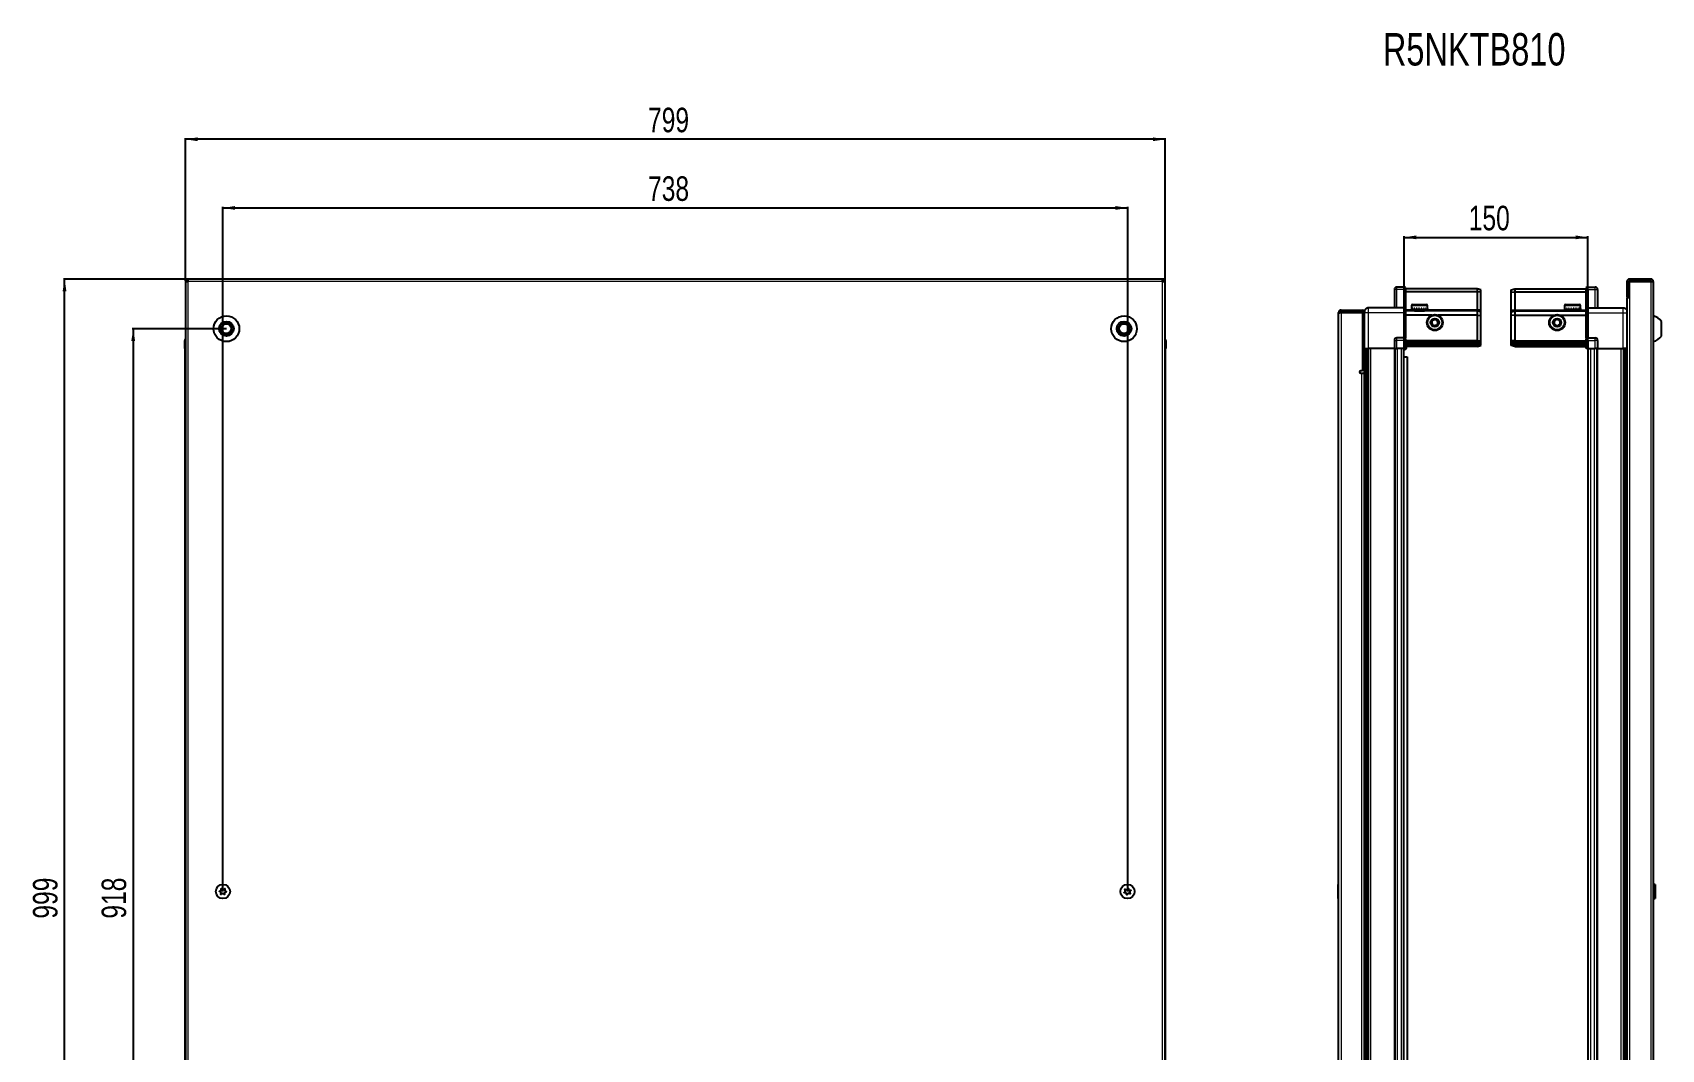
# Model space of a CAD drawing. Header units: millimetres. Extents: x 799 to 3224, y 536 to 2194.
# Drawn here: x 799 to 2128, y 1365 to 2194 of the extents above; entities that cross this region are included whole.
import ezdxf

# ---------------------------------------------------------------- set-up
doc = ezdxf.new("R2010")
doc.units = ezdxf.units.MM
doc.layers.add('FORMAT', color=7, linetype='Continuous')
doc.styles.add('SLDTEXTSTYLE0', font='TXT', dxfattribs={"width": 0.75})
doc.dimstyles.new('SLDDIMSTYLE0', dxfattribs={"dimtxt": 20, "dimasz": 10, "dimexe": 0, "dimexo": 0.0625, "dimgap": 5, "dimtad": 2, "dimdec": 1, "dimrnd": 1e-09, "dimzin": 12, "dimdsep": 46, "dimtxsty": 'SLDTEXTSTYLE0', "dimsah": 1, "dimcen": 0.09, "dimadec": 0, "dimazin": 3, "dimtfac": 1, "dimtofl": 0, "dimtmove": 0, "dimatfit": 3, "dimfxl": 0, "dimfrac": 2, "dimtolj": 1, "dimtzin": 12, "dimarcsym": 0})

# ---------------------------------------------------------------- blocks, each defined once
blk = doc.blocks.new('_D')
at = {"layer": 'FORMAT'}
for p, q in [((924, 1993.4), (824.5, 1993.4)), ((825.5, 994.4), (825.5, 1993.4)), ((924, 994.4), (824.5, 994.4))]:
    blk.add_line(p, q, dxfattribs=at)
for points in [[(825.5, 1993.4), (823.9, 1983.4), (827, 1983.4)], [(825.5, 994.4), (827, 1004.4), (823.9, 1004.4)]]:
    blk.add_solid(points, dxfattribs=at)
at = {"layer": 'FORMAT', "insert": (799.7, 1471.8), "char_height": 20, "attachment_point": 1, "rotation": 90, "style": 'SLDTEXTSTYLE0'}
blk.add_mtext('999', dxfattribs=at)
blk = doc.blocks.new('_D_1')
at = {"layer": 'FORMAT'}
for p, q in [((924, 1993.4), (924, 2108.4)), ((1723, 2107.4), (924, 2107.4)), ((1723, 1993.4), (1723, 2108.4))]:
    blk.add_line(p, q, dxfattribs=at)
for points in [[(924, 2107.4), (934, 2105.9), (934, 2109)], [(1723, 2107.4), (1713, 2109), (1713, 2105.9)]]:
    blk.add_solid(points, dxfattribs=at)
at = {"layer": 'FORMAT', "insert": (1301.3, 2133.2), "char_height": 20, "attachment_point": 1, "style": 'SLDTEXTSTYLE0'}
blk.add_mtext('799', dxfattribs=at)
blk = doc.blocks.new('_D_3')
at = {"layer": 'FORMAT'}
for p, q in [((954.5, 1493.9), (954.5, 2052.4)), ((954.5, 2051.4), (1692.5, 2051.4)), ((1692.5, 1493.9), (1692.5, 2052.4))]:
    blk.add_line(p, q, dxfattribs=at)
for points in [[(954.5, 2051.4), (964.5, 2049.9), (964.5, 2053)], [(1692.5, 2051.4), (1682.5, 2053), (1682.5, 2049.9)]]:
    blk.add_solid(points, dxfattribs=at)
at = {"layer": 'FORMAT', "insert": (1301.3, 2077.2), "char_height": 20, "attachment_point": 1, "style": 'SLDTEXTSTYLE0'}
blk.add_mtext('738', dxfattribs=at)
blk = doc.blocks.new('_D_4')
at = {"layer": 'FORMAT'}
for p, q in [((957.5, 1952.9), (880.5, 1952.9)), ((881.5, 1952.9), (881.5, 1034.9)), ((957.5, 1034.9), (880.5, 1034.9))]:
    blk.add_line(p, q, dxfattribs=at)
for points in [[(881.5, 1952.9), (879.9, 1942.9), (883, 1942.9)], [(881.5, 1034.9), (883, 1044.9), (879.9, 1044.9)]]:
    blk.add_solid(points, dxfattribs=at)
at = {"layer": 'FORMAT', "insert": (855.7, 1471.8), "char_height": 20, "attachment_point": 1, "rotation": 90, "style": 'SLDTEXTSTYLE0'}
blk.add_mtext('918', dxfattribs=at)
blk = doc.blocks.new('_D_5')
at = {"layer": 'FORMAT'}
for p, q in [((1917.8, 1936.9), (1917.8, 2028.4)), ((1917.8, 2027.4), (2067.8, 2027.4)), ((2067.8, 1936.9), (2067.8, 2028.4))]:
    blk.add_line(p, q, dxfattribs=at)
for points in [[(1917.8, 2027.4), (1927.8, 2025.9), (1927.8, 2029)], [(2067.8, 2027.4), (2057.8, 2029), (2057.8, 2025.9)]]:
    blk.add_solid(points, dxfattribs=at)
at = {"layer": 'FORMAT', "insert": (1970.6, 2053.2), "char_height": 20, "attachment_point": 1, "style": 'SLDTEXTSTYLE0'}
blk.add_mtext('150', dxfattribs=at)

msp = doc.modelspace()

# ---------------------------------------------------------------- linework, layer by layer
at = {"color": 7, "linetype": 'Continuous', "lineweight": 25}
for p, q in [((923.97, 1991.93), (923.97, 1993.43)), ((926.07, 1993.43), (923.97, 1993.43)), ((926.07, 1993.43), (926.07, 1991.33)), ((1720.87, 1993.43), (926.07, 1993.43)), ((1720.87, 1991.33), (1720.87, 1993.43)), ((1722.97, 1993.43), (1720.87, 1993.43)), ((1722.97, 1991.93), (1722.97, 1993.43)), ((2119.02, 1993.43), (2101.72, 1993.43)), ((2119.02, 1991.93), (2119.02, 1993.43)), ((923.97, 1991.93), (926.07, 1991.93)), ((923.97, 1991.93), (923.97, 1991.33)), ((923.97, 1991.33), (923.97, 996.53)), ((923.97, 1991.33), (926.07, 1991.33)), ((1720.87, 1991.93), (1722.97, 1991.93)), ((1720.87, 1991.33), (1722.97, 1991.33)), ((1722.97, 1991.33), (1722.97, 1991.93)), ((1722.97, 996.53), (1722.97, 1991.33)), ((1909.92, 1984.93), (1909.92, 1969.93)), ((1917.92, 1986.93), (1911.92, 1986.93)), ((1917.92, 1986.93), (1918.25, 1986.93)), ((1917.92, 1986.93), (1917.92, 1984.93)), ((1917.92, 1970.13), (1917.92, 1984.93)), ((1917.92, 1970.13), (1917.92, 1984.93)), ((1919.12, 1986.43), (1918.25, 1986.93)), ((1919.12, 1984.93), (1919.12, 1986.43)), ((1977.42, 1985.43), (1919.12, 1985.43)), ((1919.12, 1984.93), (1919.12, 1970.13)), ((1977.42, 1982.93), (1919.12, 1982.93)), ((1977.42, 1985.43), (1977.42, 1982.93)), ((1980.42, 1984.63), (1977.42, 1985.43)), ((1977.42, 1982.93), (1977.42, 1968.43)), ((1980.42, 1982.78), (1977.42, 1982.93)), ((1980.42, 1982.78), (1980.42, 1984.63)), ((1980.42, 1968.43), (1980.42, 1982.78)), ((2005.12, 1984.63), (2008.12, 1985.43)), ((2005.12, 1982.78), (2005.12, 1984.63)), ((2005.12, 1982.78), (2008.12, 1982.93)), ((2005.12, 1968.43), (2005.12, 1982.78)), ((2008.12, 1985.43), (2008.12, 1982.93)), ((2008.12, 1985.43), (2066.42, 1985.43)), ((2008.12, 1982.93), (2008.12, 1968.43)), ((2008.12, 1982.93), (2066.42, 1982.93)), ((2067.28, 1986.93), (2066.42, 1986.43)), ((2067.28, 1986.93), (2066.42, 1986.43)), ((2066.42, 1986.43), (2066.42, 1984.93)), ((2066.42, 1970.13), (2066.42, 1984.93)), ((2067.62, 1986.93), (2067.28, 1986.93)), ((2067.62, 1986.93), (2067.28, 1986.93)), ((2067.62, 1984.93), (2067.62, 1986.93)), ((2067.62, 1986.93), (2067.62, 1986.93)), ((2067.62, 1986.93), (2073.62, 1986.93)), ((2067.62, 1984.93), (2067.62, 1970.13)), ((2075.62, 1984.93), (2075.62, 1969.93)), ((2099.62, 1991.33), (2099.62, 1978.93)), ((2101.12, 1991.33), (2101.12, 1978.93)), ((2101.62, 1978.43), (2101.62, 1991.33)), ((2101.62, 1991.33), (2119.02, 1991.33)), ((2119.02, 1991.93), (2101.72, 1991.93)), ((2119.02, 1991.33), (2121.12, 1991.33)), ((2121.12, 1991.33), (2121.12, 996.53)), ((1865.92, 1966.08), (1864.42, 1966.08)), ((1864.42, 1965.58), (1864.42, 1966.08)), ((1866.52, 1966.68), (1866.52, 1968.18)), ((1866.52, 1968.18), (1867.42, 1968.18)), ((1866.52, 1966.68), (1867.42, 1966.68)), ((1866.52, 1966.18), (1883.92, 1966.18)), ((1867.42, 1966.68), (1867.42, 1968.18)), ((1867.42, 1968.18), (1883.92, 1968.18)), ((1867.42, 1966.68), (1883.92, 1966.68)), ((1883.92, 1966.68), (1883.92, 1968.18)), ((1885.42, 1966.18), (1883.92, 1966.18)), ((1883.92, 1966.18), (1883.92, 1918.68)), ((1885.42, 1965.93), (1885.42, 1936.93)), ((1917.92, 1969.93), (1888.92, 1969.93)), ((1917.92, 1969.93), (1917.92, 1970.13)), ((1917.92, 1969.93), (1919.12, 1969.93)), ((1917.92, 1965.93), (1917.92, 1969.93)), ((1917.92, 1945.63), (1917.92, 1965.93)), ((1919.12, 1970.13), (1919.12, 1969.93)), ((1919.12, 1969.93), (1919.12, 1965.93)), ((1977.42, 1967.43), (1919.12, 1967.43)), ((1919.12, 1965.93), (1919.12, 1945.63)), ((1923.92, 1971.83), (1923.92, 1969.43)), ((1923.92, 1969.43), (1923.92, 1968.93)), ((1923.92, 1968.93), (1924.05, 1968.93)), ((1924.24, 1969.43), (1924.05, 1969.43)), ((1924.05, 1969.43), (1924.05, 1968.93)), ((1924.05, 1968.93), (1924.24, 1968.93)), ((1924.24, 1969.43), (1924.24, 1968.93)), ((1924.24, 1968.93), (1924.77, 1968.93)), ((1924.72, 1972.63), (1931.89, 1972.63)), ((1925.17, 1969.43), (1924.77, 1969.43)), ((1924.77, 1969.43), (1924.77, 1968.93)), ((1924.77, 1968.93), (1925.17, 1968.93)), ((1925.17, 1969.43), (1925.17, 1968.93)), ((1925.17, 1968.93), (1926.04, 1968.93)), ((1926.02, 1968.93), (1926.02, 1968.83)), ((1926.02, 1968.83), (1934.82, 1968.83)), ((1926.61, 1969.43), (1926.04, 1969.43)), ((1926.04, 1969.43), (1926.04, 1968.93)), ((1926.04, 1968.93), (1926.61, 1968.93)), ((1926.42, 1968.43), (1927.11, 1967.95)), ((1926.42, 1968.43), (1931.45, 1968.43)), ((1927.11, 1967.95), (1926.42, 1967.47)), ((1926.42, 1967.47), (1926.42, 1967.43)), ((1926.42, 1967.47), (1931.45, 1967.47)), ((1926.61, 1969.43), (1926.61, 1968.93)), ((1926.61, 1968.93), (1927.74, 1968.93)), ((1927.11, 1967.95), (1931.27, 1967.95)), ((1928.43, 1969.43), (1927.74, 1969.43)), ((1927.74, 1969.43), (1927.74, 1968.93)), ((1927.74, 1968.93), (1928.43, 1968.93)), ((1928.43, 1969.43), (1928.43, 1968.93)), ((1928.43, 1968.93), (1929.7, 1968.93)), ((1930.44, 1969.43), (1929.7, 1969.43)), ((1929.7, 1969.43), (1929.7, 1968.93)), ((1929.7, 1968.93), (1929.93, 1968.93)), ((1929.93, 1969.43), (1929.93, 1968.93)), ((1930.43, 1969.43), (1930.43, 1968.93)), ((1930.43, 1968.93), (1930.44, 1968.93)), ((1930.44, 1969.43), (1930.44, 1968.93)), ((1930.44, 1968.93), (1931.73, 1968.93)), ((1931.27, 1967.95), (1933.73, 1967.95)), ((1931.45, 1968.43), (1934.42, 1968.43)), ((1931.45, 1967.47), (1934.42, 1967.47)), ((1932.45, 1969.43), (1931.73, 1969.43)), ((1931.73, 1969.43), (1931.73, 1968.93)), ((1931.79, 1969.43), (1931.79, 1968.93)), ((1931.79, 1968.93), (1932.45, 1968.93)), ((1931.89, 1972.63), (1936.12, 1972.63)), ((1932.45, 1969.43), (1932.45, 1968.93)), ((1932.45, 1968.93), (1933.64, 1968.93)), ((1934.26, 1969.43), (1933.64, 1969.43)), ((1933.64, 1969.43), (1933.64, 1968.93)), ((1933.64, 1968.93), (1934.26, 1968.93)), ((1933.73, 1967.95), (1934.42, 1968.43)), ((1934.42, 1967.47), (1933.73, 1967.95)), ((1934.26, 1969.43), (1934.26, 1968.93)), ((1934.26, 1968.93), (1935.22, 1968.93)), ((1934.42, 1967.43), (1934.42, 1967.47)), ((1934.82, 1968.83), (1934.82, 1968.93)), ((1935.69, 1969.43), (1935.22, 1969.43)), ((1935.22, 1969.43), (1935.22, 1968.93)), ((1935.22, 1968.93), (1935.69, 1968.93)), ((1935.69, 1969.43), (1935.69, 1968.93)), ((1935.69, 1968.93), (1936.34, 1968.93)), ((1936.61, 1969.43), (1936.34, 1969.43)), ((1936.34, 1969.43), (1936.34, 1968.93)), ((1936.34, 1968.93), (1936.61, 1968.93)), ((1936.61, 1969.43), (1936.61, 1968.93)), ((1936.61, 1968.93), (1936.88, 1968.93)), ((1936.92, 1969.43), (1936.88, 1969.43)), ((1936.88, 1969.43), (1936.88, 1968.93)), ((1936.88, 1968.93), (1936.92, 1968.93)), ((1936.92, 1969.43), (1936.92, 1971.83)), ((1936.92, 1969.43), (1936.92, 1968.93)), ((1977.42, 1968.43), (1977.42, 1967.43)), ((1977.42, 1967.43), (1977.42, 1963.93)), ((1980.42, 1966.63), (1977.42, 1967.43)), ((1980.42, 1966.63), (1980.42, 1968.43)), ((1980.42, 1963.6), (1980.42, 1966.63)), ((2005.12, 1966.63), (2005.12, 1968.43)), ((2005.12, 1966.63), (2008.12, 1967.43)), ((2005.12, 1963.6), (2005.12, 1966.63)), ((2008.12, 1968.43), (2008.12, 1967.43)), ((2008.12, 1967.43), (2008.12, 1963.93)), ((2008.12, 1967.43), (2066.42, 1967.43)), ((2048.62, 1971.83), (2048.62, 1968.93)), ((2048.62, 1968.93), (2048.66, 1968.93)), ((2048.78, 1969.43), (2048.66, 1969.43)), ((2048.66, 1969.43), (2048.66, 1968.93)), ((2048.66, 1968.93), (2048.78, 1968.93)), ((2048.78, 1969.43), (2048.78, 1968.93)), ((2048.78, 1968.93), (2049.19, 1968.93)), ((2049.53, 1969.43), (2049.19, 1969.43)), ((2049.19, 1969.43), (2049.19, 1968.93)), ((2049.19, 1968.93), (2049.53, 1968.93)), ((2049.42, 1972.63), (2060.82, 1972.63)), ((2049.53, 1969.43), (2049.53, 1968.93)), ((2049.53, 1968.93), (2050.3, 1968.93)), ((2050.82, 1969.43), (2050.3, 1969.43)), ((2050.3, 1969.43), (2050.3, 1968.93)), ((2050.3, 1968.93), (2050.82, 1968.93)), ((2050.72, 1968.93), (2050.72, 1968.83)), ((2050.72, 1968.83), (2059.52, 1968.83)), ((2050.82, 1969.43), (2050.82, 1968.93)), ((2050.82, 1968.93), (2051.88, 1968.93)), ((2051.12, 1968.43), (2051.81, 1967.95)), ((2051.12, 1968.43), (2059.12, 1968.43)), ((2051.81, 1967.95), (2051.12, 1967.47)), ((2051.12, 1967.47), (2051.12, 1967.43)), ((2051.12, 1967.47), (2059.12, 1967.47)), ((2051.81, 1967.95), (2058.43, 1967.95)), ((2052.54, 1969.43), (2051.88, 1969.43)), ((2051.88, 1969.43), (2051.88, 1968.93)), ((2051.88, 1968.93), (2052.54, 1968.93)), ((2052.54, 1969.43), (2052.54, 1968.93)), ((2052.54, 1968.93), (2053.78, 1968.93)), ((2054.51, 1969.43), (2053.78, 1969.43)), ((2053.78, 1969.43), (2053.78, 1968.93)), ((2053.78, 1968.93), (2054.21, 1968.93)), ((2054.21, 1969.43), (2054.21, 1968.93)), ((2054.51, 1969.43), (2054.51, 1968.93)), ((2054.51, 1968.93), (2055.81, 1968.93)), ((2056.54, 1969.43), (2055.81, 1969.43)), ((2055.81, 1969.43), (2055.81, 1968.93)), ((2056.08, 1969.43), (2056.08, 1968.93)), ((2056.08, 1968.93), (2056.54, 1968.93)), ((2056.54, 1969.43), (2056.54, 1968.93)), ((2056.54, 1968.93), (2057.77, 1968.93)), ((2058.43, 1969.43), (2057.77, 1969.43)), ((2057.77, 1969.43), (2057.77, 1968.93)), ((2057.77, 1968.93), (2058.43, 1968.93)), ((2058.43, 1969.43), (2058.43, 1968.93)), ((2058.43, 1968.93), (2059.48, 1968.93)), ((2058.43, 1967.95), (2059.12, 1968.43)), ((2059.12, 1967.47), (2058.43, 1967.95)), ((2059.12, 1967.43), (2059.12, 1967.47)), ((2060, 1969.43), (2059.48, 1969.43)), ((2059.48, 1969.43), (2059.48, 1968.93)), ((2059.48, 1968.93), (2060, 1968.93)), ((2059.52, 1968.83), (2059.52, 1968.93)), ((2060, 1969.43), (2060, 1968.93)), ((2060, 1968.93), (2060.75, 1968.93)), ((2061.09, 1969.43), (2060.75, 1969.43)), ((2060.75, 1969.43), (2060.75, 1968.93)), ((2060.75, 1968.93), (2061.09, 1968.93)), ((2061.09, 1969.43), (2061.09, 1968.93)), ((2061.09, 1968.93), (2061.48, 1968.93)), ((2061.59, 1969.43), (2061.48, 1969.43)), ((2061.48, 1969.43), (2061.48, 1968.93)), ((2061.48, 1968.93), (2061.59, 1968.93)), ((2061.59, 1969.43), (2061.59, 1968.93)), ((2061.59, 1968.93), (2061.62, 1968.93)), ((2061.62, 1968.93), (2061.62, 1971.83)), ((2066.42, 1969.93), (2066.42, 1970.13)), ((2067.62, 1969.93), (2066.42, 1969.93)), ((2066.42, 1965.93), (2066.42, 1969.93)), ((2066.42, 1945.63), (2066.42, 1965.93)), ((2067.62, 1970.13), (2067.62, 1969.93)), ((2067.62, 1969.93), (2067.62, 1965.93)), ((2067.62, 1969.93), (2096.62, 1969.93)), ((2067.62, 1965.93), (2067.62, 1945.63)), ((2099.52, 1978.43), (2099.52, 1009.43)), ((2099.52, 1978.43), (2101.62, 1978.43)), ((2099.62, 1978.93), (2101.12, 1978.93)), ((1864.42, 1022.28), (1864.42, 1965.58)), ((1940.42, 1963.93), (1919.12, 1963.93)), ((1977.42, 1963.93), (1945.42, 1963.93)), ((1977.42, 1963.93), (1977.42, 1943.43)), ((1977.42, 1963.93), (1980.42, 1963.6)), ((1980.42, 1943.43), (1980.42, 1963.6)), ((2008.12, 1963.93), (2005.12, 1963.6)), ((2005.12, 1943.43), (2005.12, 1963.6)), ((2008.12, 1963.93), (2008.12, 1943.43)), ((2008.12, 1963.93), (2040.12, 1963.93)), ((2045.12, 1963.93), (2066.42, 1963.93)), ((2127.72, 1946.93), (2127.72, 1958.93)), ((923.47, 1943.43), (923.47, 1936.93)), ((923.47, 1936.93), (923.47, 1943.43)), ((1722.97, 1944.76), (1722.97, 1944.76)), ((1723.47, 1943.43), (1723.47, 1936.93)), ((1723.47, 1936.93), (1723.47, 1943.43)), ((1883.92, 1939.68), (1885.42, 1939.68)), ((1909.92, 1943.43), (1909.92, 1936.93)), ((1917.92, 1945.43), (1911.92, 1945.43)), ((1917.92, 1945.43), (1917.92, 1945.63)), ((1917.92, 1945.43), (1917.92, 1943.43)), ((1917.92, 1945.43), (1919.12, 1945.43)), ((1917.92, 1936.93), (1917.92, 1943.43)), ((1917.92, 1936.93), (1917.92, 1943.43)), ((1918.25, 1936.93), (1918.25, 1943.43)), ((1919.12, 1945.63), (1919.12, 1945.43)), ((1919.12, 1944.76), (1919.12, 1945.43)), ((1919.12, 1944.76), (1919.12, 1936.93)), ((1977.42, 1942.43), (1919.12, 1942.43)), ((1977.42, 1941.43), (1919.12, 1941.43)), ((1977.42, 1939.93), (1919.12, 1939.93)), ((1977.42, 1943.43), (1977.42, 1942.43)), ((1977.42, 1942.43), (1977.42, 1941.43)), ((1977.42, 1942.43), (1980.42, 1941.63)), ((1977.42, 1941.43), (1977.42, 1939.93)), ((1977.42, 1941.43), (1980.42, 1940.89)), ((1977.42, 1939.93), (1980.42, 1940.39)), ((1977.42, 1939.93), (1977.42, 1938.43)), ((1980.42, 1941.63), (1980.42, 1943.43)), ((1980.42, 1940.89), (1980.42, 1941.63)), ((1980.42, 1940.39), (1980.42, 1940.89)), ((1980.42, 1939.24), (1980.42, 1940.39)), ((2005.12, 1941.63), (2005.12, 1943.43)), ((2008.12, 1942.43), (2005.12, 1941.63)), ((2005.12, 1940.89), (2005.12, 1941.63)), ((2008.12, 1941.43), (2005.12, 1940.89)), ((2005.12, 1940.39), (2005.12, 1940.89)), ((2005.12, 1939.24), (2005.12, 1940.39)), ((2008.12, 1939.93), (2005.12, 1940.39)), ((2008.12, 1943.43), (2008.12, 1942.43)), ((2008.12, 1942.43), (2008.12, 1941.43)), ((2008.12, 1942.43), (2066.42, 1942.43)), ((2008.12, 1941.43), (2008.12, 1939.93)), ((2008.12, 1941.43), (2066.42, 1941.43)), ((2008.12, 1939.93), (2008.12, 1938.43)), ((2008.12, 1939.93), (2066.42, 1939.93)), ((2066.42, 1945.43), (2066.42, 1945.63)), ((2067.62, 1945.43), (2066.42, 1945.43)), ((2066.42, 1945.43), (2066.42, 1944.76)), ((2066.42, 1936.93), (2066.42, 1944.76)), ((2067.28, 1943.43), (2067.28, 1936.93)), ((2067.62, 1945.63), (2067.62, 1945.43)), ((2067.62, 1943.43), (2067.62, 1945.43)), ((2067.62, 1943.43), (2067.62, 1945.43)), ((2067.62, 1945.43), (2073.62, 1945.43)), ((2067.62, 1943.43), (2067.62, 1936.93)), ((2075.62, 1943.43), (2075.62, 1936.93)), ((923.47, 1936.93), (923.47, 1936.93)), ((923.97, 1936.93), (923.47, 1936.93)), ((923.62, 1936.93), (923.62, 1050.93)), ((1722.97, 1936.93), (1723.47, 1936.93)), ((1723.32, 1050.93), (1723.32, 1936.93)), ((1723.47, 1936.93), (1723.47, 1936.93)), ((1723.47, 1936.93), (1723.47, 1936.93)), ((1885.42, 1936.93), (1883.92, 1936.93)), ((1886.07, 1050.93), (1886.07, 1936.93)), ((1887.86, 1936.93), (1887.86, 1050.93)), ((1887.9, 1936.93), (1887.9, 1050.93)), ((1909.92, 1936.93), (1888.92, 1936.93)), ((1909.92, 1936.93), (1911.92, 1936.93)), ((1910.57, 1050.93), (1910.57, 1936.93)), ((1917.92, 1936.93), (1911.92, 1936.93)), ((1917.77, 1050.93), (1917.77, 1936.93)), ((1917.77, 1929.93), (1920.27, 1929.93)), ((1917.92, 1936.93), (1918.25, 1936.93)), ((1917.92, 1936.93), (1917.92, 1936.93)), ((1919.12, 1936.93), (1918.25, 1936.93)), ((1918.25, 1936.93), (1918.25, 1936.93)), ((1977.42, 1938.43), (1919.12, 1938.43)), ((1920.27, 1929.93), (1920.27, 1056.43)), ((1977.42, 1938.43), (1980.42, 1939.24)), ((2008.12, 1938.43), (2005.12, 1939.24)), ((2008.12, 1938.43), (2066.42, 1938.43)), ((2067.28, 1936.93), (2066.42, 1936.93)), ((2067.62, 1936.93), (2067.28, 1936.93)), ((2067.62, 1936.93), (2073.62, 1936.93)), ((2067.77, 1936.93), (2067.77, 1050.93)), ((2075.62, 1936.93), (2073.62, 1936.93)), ((2074.97, 1936.93), (2074.97, 1050.93)), ((2075.62, 1936.93), (2096.62, 1936.93)), ((2097.64, 1050.93), (2097.64, 1936.93)), ((2097.68, 1050.93), (2097.68, 1936.93)), ((2099.47, 1936.93), (2099.47, 1050.93)), ((1883.92, 1918.68), (1882.57, 1918.68)), ((1882.57, 1916.68), (1883.32, 1916.68)), ((1883.32, 1916.68), (1885.42, 1916.68)), ((1885.42, 1916.68), (1885.42, 1071.18)), ((1885.92, 1503.43), (1885.92, 1484.43)), ((1864.42, 1499.72), (1864.12, 1499.72)), ((1864.12, 1488.15), (1864.12, 1499.72)), ((1864.12, 1488.15), (1864.42, 1488.15)), ((2122.1, 1499.72), (2121.12, 1498.73)), ((2121.12, 1489.13), (2122.1, 1488.15)), ((2122.62, 1499.72), (2122.1, 1499.72)), ((2122.1, 1499.72), (2122.1, 1488.15)), ((2122.1, 1488.15), (2122.62, 1488.15)), ((2122.62, 1499.72), (2122.62, 1488.15))]:
    msp.add_line(p, q, dxfattribs=at)
at = {"color": 8, "linetype": 'Continuous', "lineweight": 18}
for p, q in [((2101.72, 1991.93), (2101.72, 1993.43)), ((926.07, 1991.33), (926.07, 996.53)), ((1720.87, 1991.33), (926.07, 1991.33)), ((1720.87, 996.53), (1720.87, 1991.33)), ((1911.92, 1984.93), (1909.92, 1984.93)), ((1911.92, 1984.93), (1911.92, 1986.93)), ((1911.92, 1969.93), (1911.92, 1984.93)), ((1917.92, 1984.93), (1911.92, 1984.93)), ((1917.92, 1984.93), (1919.12, 1984.93)), ((2067.62, 1984.93), (2066.42, 1984.93)), ((2067.62, 1984.93), (2073.62, 1984.93)), ((2073.62, 1984.93), (2073.62, 1986.93)), ((2073.62, 1969.93), (2073.62, 1984.93)), ((2073.62, 1984.93), (2075.62, 1984.93)), ((2101.12, 1991.33), (2099.62, 1991.33)), ((2119.02, 1991.33), (2119.02, 996.53)), ((1866.52, 1966.18), (1866.52, 1021.68)), ((1888.92, 1936.93), (1888.92, 1965.93)), ((1917.92, 1965.93), (1888.92, 1965.93)), ((1917.92, 1970.13), (1919.12, 1970.13)), ((1917.92, 1965.93), (1919.12, 1965.93)), ((1926.42, 1968.43), (1919.12, 1968.43)), ((1923.92, 1971.83), (1932.09, 1971.83)), ((1932.09, 1971.83), (1936.92, 1971.83)), ((1977.42, 1968.43), (1934.42, 1968.43)), ((1980.42, 1968.43), (1977.42, 1968.43)), ((2005.12, 1968.43), (2008.12, 1968.43)), ((2008.12, 1968.43), (2051.12, 1968.43)), ((2048.62, 1971.83), (2061.62, 1971.83)), ((2059.12, 1968.43), (2066.42, 1968.43)), ((2066.42, 1970.13), (2067.62, 1970.13)), ((2067.62, 1965.93), (2066.42, 1965.93)), ((2067.62, 1965.93), (2096.62, 1965.93)), ((2096.62, 1936.93), (2096.62, 1965.93)), ((2101.62, 1978.43), (2101.62, 1009.43)), ((923.97, 1943.43), (923.47, 1943.43)), ((1722.97, 1943.43), (1723.47, 1943.43)), ((1909.92, 1943.43), (1911.92, 1943.43)), ((1911.92, 1943.43), (1911.92, 1945.43)), ((1911.92, 1936.93), (1911.92, 1943.43)), ((1917.92, 1943.43), (1911.92, 1943.43)), ((1917.92, 1945.63), (1919.12, 1945.63)), ((1917.92, 1943.43), (1918.25, 1943.43)), ((1977.42, 1943.43), (1919.12, 1943.43)), ((1977.42, 1943.43), (1980.42, 1943.43)), ((2008.12, 1943.43), (2005.12, 1943.43)), ((2008.12, 1943.43), (2066.42, 1943.43)), ((2066.42, 1945.63), (2067.62, 1945.63)), ((2067.62, 1943.43), (2067.28, 1943.43)), ((2067.62, 1943.43), (2073.62, 1943.43)), ((2073.62, 1943.43), (2073.62, 1945.43)), ((2073.62, 1936.93), (2073.62, 1943.43)), ((2075.62, 1943.43), (2073.62, 1943.43)), ((1885.42, 1916.68), (1885.42, 1936.93)), ((1886.65, 1936.93), (1886.65, 1050.93)), ((1889.1, 1050.93), (1889.1, 1936.93)), ((1890.52, 1936.93), (1890.52, 1050.93)), ((1909.92, 1050.93), (1909.92, 1936.93)), ((1912.57, 1050.93), (1912.57, 1936.93)), ((1915.77, 1050.93), (1915.77, 1936.93)), ((1917.92, 1936.93), (1918.25, 1936.93)), ((2069.77, 1936.93), (2069.77, 1050.93)), ((2072.97, 1936.93), (2072.97, 1050.93)), ((2075.62, 1936.93), (2075.62, 1050.93)), ((2095.02, 1050.93), (2095.02, 1936.93)), ((2096.43, 1936.93), (2096.43, 1050.93)), ((2098.88, 1050.93), (2098.88, 1936.93)), ((1883.32, 1071.18), (1883.32, 1916.68))]:
    msp.add_line(p, q, dxfattribs=at)
at = {"color": 7, "linetype": 'Continuous', "lineweight": 25}
for centre, radius in [((957.47, 1952.93), 10.5), ((957.47, 1952.93), 6), ((957.47, 1952.93), 3.9), ((1689.47, 1952.93), 10.5), ((1689.47, 1952.93), 6), ((1689.47, 1952.93), 3.9), ((1942.92, 1957.93), 6.5), ((1942.92, 1957.93), 3.46), ((2042.62, 1957.93), 6.5), ((2042.62, 1957.93), 3.46), ((954.62, 1493.93), 5.79), ((954.62, 1493.93), 1.85), ((1692.32, 1493.93), 5.79), ((1692.32, 1493.93), 1.85)]:
    msp.add_circle(centre, radius, dxfattribs=at)
at = {"color": 8, "linetype": 'Continuous', "lineweight": 18}
for centre in [(1942.92, 1957.93), (2042.62, 1957.93)]:
    msp.add_circle(centre, 5.7, dxfattribs=at)
at = {"color": 7, "linetype": 'Continuous', "lineweight": 25}
for centre, radius, start, end in [((2101.72, 1991.33), 2.1, 90, 180), ((2119.02, 1991.33), 2.1, 0, 90), ((1911.92, 1984.93), 2, 90, 180), ((2073.62, 1984.93), 2, 0, 90), ((2101.72, 1991.33), 0.6, 90, 180), ((2119.02, 1991.33), 0.6, 0, 90), ((1866.42, 1965.68), 0.5, 90, 117.52901), ((1883.82, 1966.08), 0.6, 9.59407, 90), ((1883.82, 1966.08), 2.1, 32.2369, 87.2706), ((1924.72, 1971.83), 0.8, 90, 180), ((1926.02, 1968.43), 0.4, 0, 90), ((1934.82, 1968.43), 0.4, 90, 180), ((1936.12, 1971.83), 0.8, 0, 90), ((2049.42, 1971.83), 0.8, 90, 180), ((2050.72, 1968.43), 0.4, 0, 90), ((2059.52, 1968.43), 0.4, 90, 180), ((2060.82, 1971.83), 0.8, 0, 90), ((957.47, 1952.93), 4.62, 120, 180), ((957.47, 1952.93), 4.62, 180, 240), ((957.47, 1952.93), 4.62, 60, 120), ((957.47, 1952.93), 4.62, 360, 60), ((957.47, 1952.93), 4.62, 300, 360), ((1689.47, 1952.93), 4.62, 120, 180), ((1689.47, 1952.93), 4.62, 180, 240), ((1689.47, 1952.93), 4.62, 60, 120), ((1689.47, 1952.93), 4.62, 360, 60), ((1689.47, 1952.93), 4.62, 300, 360), ((1942.92, 1957.93), 2.5, 161.00659, 221.00659), ((1942.92, 1957.93), 2.5, 101.00659, 161.00659), ((1942.92, 1957.93), 2.5, 221.00659, 281.00659), ((1942.92, 1957.93), 2.5, 41.00659, 101.00659), ((1942.92, 1957.93), 2.5, 281.00659, 341.00659), ((1942.92, 1957.93), 2.5, 341.00659, 41.00659), ((2042.62, 1957.93), 2.5, 120.74103, 180.74103), ((2042.62, 1957.93), 2.5, 180.74103, 240.74103), ((2042.62, 1957.93), 2.5, 60.74103, 120.74103), ((2042.62, 1957.93), 2.5, 240.74103, 300.74103), ((2042.62, 1957.93), 2.5, 0.74103, 60.74103), ((2042.62, 1957.93), 2.5, 300.74103, 0.74103), ((2118.09, 1951.91), 11.91, 36.1266, 75.29965), ((925.47, 1943.43), 2, 138.57492, 180), ((925.47, 1943.43), 2, 138.59038, 180), ((957.47, 1952.93), 4.62, 240, 300), ((1689.47, 1952.93), 4.62, 240, 300), ((1721.47, 1943.43), 2, 0, 41.40962), ((1721.47, 1943.43), 2, 0, 41.40962), ((1911.92, 1943.43), 2, 90, 180), ((2073.62, 1943.43), 2, 0, 90), ((2118.09, 1953.96), 11.91, 284.70035, 323.8734), ((1915.27, 1939.58), 5, 300, 346.70293), ((1882.57, 1917.68), 1, 90, 270), ((1882.92, 1503.43), 3, 0, 33.55731), ((1882.92, 1484.43), 3, 326.44269, 0)]:
    msp.add_arc(centre, radius, start, end, dxfattribs=at)
for centre, start_param, end_param in [((1921.72, 1943.43), 2.4188584, 3.1415927), ((2063.82, 1943.43), 0, 0.7227342)]:
    msp.add_ellipse(centre, major_axis=(3.46, 0), ratio=0.5773503, start_param=start_param, end_param=end_param, dxfattribs=at)
for points, knots in [([(1866.52, 1968.18), (1866.26, 1968.16), (1865.77, 1968.11), (1865.13, 1967.71), (1864.66, 1967.15), (1864.44, 1966.57), (1864.43, 1966.21), (1864.42, 1966.08)], [0, 0, 0, 0, 0.2302553, 0.4485219, 0.6667858, 0.8850496, 1, 1, 1, 1]), ([(1864.42, 1965.58), (1864.44, 1965.63), (1864.5, 1965.72), (1864.89, 1965.85), (1865.45, 1965.98), (1866.03, 1966.09), (1866.39, 1966.16), (1866.52, 1966.18)], [0, 0, 0, 0, 0.2302553, 0.4485219, 0.6667858, 0.8850496, 1, 1, 1, 1]), ([(1888.92, 1969.93), (1888.48, 1969.89), (1887.8, 1969.82), (1886.99, 1969.38), (1886.43, 1968.93), (1885.97, 1968.37), (1885.54, 1967.55), (1885.47, 1966.87), (1885.42, 1966.43)], [0, 0, 0, 0, 0.2394568, 0.3683607, 0.5, 0.6316393, 0.7605432, 1, 1, 1, 1]), ([(1885.42, 1966.43), (1885.42, 1966.43), (1885.42, 1966.41), (1885.42, 1966.3), (1885.42, 1966.13), (1885.42, 1966), (1885.42, 1965.93)], [0, 0, 0, 0, 0.2493943, 0.50033348, 0.75016674, 1, 1, 1, 1]), ([(2096.62, 1969.93), (2097.06, 1969.89), (2097.74, 1969.82), (2098.55, 1969.38), (2099.1, 1968.94), (2099.38, 1968.57), (2099.52, 1968.39)], [0, 0, 0, 0, 0.3842982, 0.5911726, 0.8024372, 1, 1, 1, 1]), ([(952.85, 1952.93), (953.18, 1953.51), (953.75, 1954.49), (954.57, 1955.91), (954.98, 1956.62), (955.16, 1956.93)], [0, 0, 0, 0, 0.4391308, 0.7513783, 1, 1, 1, 1]), ([(955.16, 1948.93), (954.83, 1949.51), (954.26, 1950.49), (953.44, 1951.91), (953.03, 1952.62), (952.85, 1952.93)], [0, 0, 0, 0, 0.4391308, 0.7513783, 1, 1, 1, 1]), ([(955.16, 1956.93), (955.36, 1956.93), (956.07, 1956.93), (957.37, 1956.93), (958.76, 1956.93), (959.51, 1956.93), (959.78, 1956.93)], [0, 0, 0, 0, 0.1393293, 0.4852696, 0.8163565, 1, 1, 1, 1]), ([(959.78, 1956.93), (960.11, 1956.36), (960.68, 1955.38), (961.5, 1953.96), (961.91, 1953.25), (962.09, 1952.93)], [0, 0, 0, 0, 0.4391308, 0.7513783, 1, 1, 1, 1]), ([(962.09, 1952.93), (961.76, 1952.36), (961.19, 1951.38), (960.37, 1949.96), (959.96, 1949.25), (959.78, 1948.93)], [0, 0, 0, 0, 0.4391308, 0.7513783, 1, 1, 1, 1]), ([(1684.85, 1952.93), (1685.18, 1953.51), (1685.75, 1954.49), (1686.57, 1955.91), (1686.98, 1956.62), (1687.16, 1956.93)], [0, 0, 0, 0, 0.4391308, 0.7513783, 1, 1, 1, 1]), ([(1687.16, 1948.93), (1686.83, 1949.51), (1686.26, 1950.49), (1685.44, 1951.91), (1685.03, 1952.62), (1684.85, 1952.93)], [0, 0, 0, 0, 0.4391308, 0.7513783, 1, 1, 1, 1]), ([(1687.16, 1956.93), (1687.36, 1956.93), (1688.07, 1956.93), (1689.37, 1956.93), (1690.76, 1956.93), (1691.51, 1956.93), (1691.78, 1956.93)], [0, 0, 0, 0, 0.1393293, 0.4852696, 0.8163565, 1, 1, 1, 1]), ([(1691.78, 1956.93), (1692.11, 1956.36), (1692.68, 1955.38), (1693.5, 1953.96), (1693.91, 1953.25), (1694.09, 1952.93)], [0, 0, 0, 0, 0.4391308, 0.7513783, 1, 1, 1, 1]), ([(1694.09, 1952.93), (1693.76, 1952.36), (1693.19, 1951.38), (1692.37, 1949.96), (1691.96, 1949.25), (1691.78, 1948.93)], [0, 0, 0, 0, 0.4391308, 0.7513783, 1, 1, 1, 1]), ([(1940.08, 1957.38), (1940.25, 1957.87), (1940.57, 1958.78), (1940.88, 1959.69), (1941.02, 1960.11)], [0, 0, 0, 0, 0.5346859, 1, 1, 1, 1]), ([(1941.98, 1955.2), (1941.75, 1955.46), (1941.21, 1956.09), (1940.56, 1956.84), (1940.17, 1957.29), (1940.08, 1957.38)], [0, 0, 0, 0, 0.3629006, 0.8668753, 1, 1, 1, 1]), ([(1941.02, 1960.11), (1941.53, 1960.21), (1942.48, 1960.4), (1943.42, 1960.58), (1943.86, 1960.66)], [0, 0, 0, 0, 0.53468586, 1, 1, 1, 1]), ([(1944.81, 1955.76), (1944.31, 1955.66), (1943.36, 1955.47), (1942.42, 1955.29), (1941.98, 1955.2)], [0, 0, 0, 0, 0.5346859, 1, 1, 1, 1]), ([(1943.86, 1960.66), (1943.94, 1960.57), (1944.33, 1960.12), (1944.99, 1959.37), (1945.53, 1958.75), (1945.75, 1958.49)], [0, 0, 0, 0, 0.1331247, 0.6370994, 1, 1, 1, 1]), ([(1945.75, 1958.49), (1945.58, 1958), (1945.27, 1957.09), (1944.96, 1956.18), (1944.81, 1955.76)], [0, 0, 0, 0, 0.5346859, 1, 1, 1, 1]), ([(2040.1, 1959.34), (2040.54, 1959.61), (2041.37, 1960.1), (2042.2, 1960.59), (2042.58, 1960.82)], [0, 0, 0, 0, 0.5346859, 1, 1, 1, 1]), ([(2040.14, 1956.46), (2040.14, 1956.58), (2040.13, 1957.18), (2040.11, 1958.18), (2040.1, 1959), (2040.1, 1959.34)], [0, 0, 0, 0, 0.1331247, 0.6370994, 1, 1, 1, 1]), ([(2042.66, 1955.05), (2042.21, 1955.3), (2041.36, 1955.77), (2040.53, 1956.24), (2040.14, 1956.46)], [0, 0, 0, 0, 0.53468586, 1, 1, 1, 1]), ([(2042.58, 1960.82), (2043.03, 1960.57), (2043.87, 1960.1), (2044.71, 1959.63), (2045.1, 1959.41)], [0, 0, 0, 0, 0.5346859, 1, 1, 1, 1]), ([(2045.14, 1956.52), (2044.69, 1956.26), (2043.86, 1955.77), (2043.04, 1955.28), (2042.66, 1955.05)], [0, 0, 0, 0, 0.5346859, 1, 1, 1, 1]), ([(2045.1, 1959.41), (2045.1, 1959.06), (2045.11, 1958.24), (2045.13, 1957.25), (2045.14, 1956.65), (2045.14, 1956.52)], [0, 0, 0, 0, 0.3629006, 0.8668753, 1, 1, 1, 1]), ([(959.78, 1948.93), (959.51, 1948.93), (958.76, 1948.93), (957.37, 1948.93), (956.07, 1948.93), (955.36, 1948.93), (955.16, 1948.93)], [0, 0, 0, 0, 0.1836435, 0.5147304, 0.8606707, 1, 1, 1, 1]), ([(1691.78, 1948.93), (1691.51, 1948.93), (1690.76, 1948.93), (1689.37, 1948.93), (1688.07, 1948.93), (1687.36, 1948.93), (1687.16, 1948.93)], [0, 0, 0, 0, 0.1836435, 0.5147304, 0.8606707, 1, 1, 1, 1]), ([(1885.42, 1936.93), (1885.46, 1936.93), (1885.53, 1936.93), (1886.14, 1936.93), (1887.03, 1936.93), (1888.01, 1936.93), (1888.66, 1936.93), (1888.92, 1936.93)], [0, 0, 0, 0, 0.2146939, 0.4293877, 0.6440816, 0.8587754, 1, 1, 1, 1]), ([(2099.47, 1936.93), (2099.43, 1936.93), (2099.21, 1936.93), (2098.49, 1936.93), (2097.53, 1936.93), (2096.88, 1936.93), (2096.62, 1936.93)], [0, 0, 0, 0, 0.0717073, 0.4209791, 0.7702508, 1, 1, 1, 1]), ([(953.05, 1491.62), (953.06, 1491.61), (953.09, 1491.6), (953.14, 1491.6), (953.28, 1491.65), (953.62, 1491.83), (954.1, 1492.09), (954.73, 1492.07), (955.18, 1491.81), (955.49, 1491.57), (955.69, 1491.44), (955.78, 1491.41), (955.82, 1491.41), (955.85, 1491.42), (955.87, 1491.44), (955.91, 1491.5), (955.94, 1491.77), (955.94, 1492.24), (956.09, 1492.94), (956.68, 1493.34), (957.12, 1493.51), (957.36, 1493.64), (957.4, 1493.69), (957.41, 1493.72), (957.41, 1493.75), (957.4, 1493.79), (957.37, 1493.82), (957.31, 1493.88), (957.13, 1494.01), (956.8, 1494.21), (956.39, 1494.52), (956.14, 1495.1), (956.2, 1495.64), (956.25, 1496.03), (956.24, 1496.18), (956.21, 1496.23), (956.19, 1496.26), (956.15, 1496.27), (956.1, 1496.26), (955.96, 1496.22), (955.62, 1496.04), (955.14, 1495.78), (954.51, 1495.8), (954.06, 1496.06), (953.75, 1496.3), (953.55, 1496.43), (953.46, 1496.46), (953.42, 1496.46), (953.39, 1496.45), (953.37, 1496.43), (953.33, 1496.37), (953.3, 1496.1), (953.31, 1495.62), (953.15, 1494.93), (952.56, 1494.53), (952.12, 1494.36), (951.89, 1494.23), (951.84, 1494.17), (951.83, 1494.15), (951.83, 1494.11), (951.84, 1494.08), (951.87, 1494.05), (951.93, 1493.99), (952.11, 1493.86), (952.44, 1493.66), (952.85, 1493.35), (953.1, 1492.77), (953.04, 1492.23), (952.99, 1491.84), (953, 1491.69), (953.03, 1491.64), (953.04, 1491.62), (953.05, 1491.62)], [0, 0, 0, 0, 0.0020087, 0.00442, 0.0093647, 0.0255282, 0.0677053, 0.0957862, 0.1246456, 0.1503415, 0.1605194, 0.1633943, 0.1656965, 0.1672448, 0.1688741, 0.1707699, 0.1786058, 0.2119941, 0.2499945, 0.2879948, 0.3213831, 0.329219, 0.3311148, 0.3327441, 0.3342924, 0.3362166, 0.3385353, 0.3413178, 0.349662, 0.3753578, 0.4042173, 0.4322982, 0.4744753, 0.4906388, 0.4966691, 0.49844, 0.5, 0.5020087, 0.50442, 0.5093647, 0.5255282, 0.5677053, 0.5957862, 0.6246456, 0.6503415, 0.6605194, 0.6633943, 0.6656965, 0.6672448, 0.6688741, 0.6707699, 0.6786058, 0.7119941, 0.7499945, 0.7879948, 0.8213831, 0.829219, 0.8311148, 0.8327441, 0.8342924, 0.8362166, 0.8385353, 0.8413178, 0.849662, 0.8753578, 0.9042173, 0.9322982, 0.9744753, 0.9906388, 0.9966691, 0.99844, 1, 1, 1, 1]), ([(1692.81, 1496.69), (1692.8, 1496.69), (1692.77, 1496.69), (1692.72, 1496.66), (1692.61, 1496.57), (1692.38, 1496.26), (1692.05, 1495.83), (1691.46, 1495.59), (1690.95, 1495.65), (1690.57, 1495.74), (1690.33, 1495.78), (1690.24, 1495.77), (1690.2, 1495.76), (1690.17, 1495.73), (1690.16, 1495.7), (1690.16, 1495.63), (1690.23, 1495.37), (1690.43, 1494.94), (1690.57, 1494.25), (1690.2, 1493.64), (1689.86, 1493.31), (1689.7, 1493.09), (1689.68, 1493.02), (1689.68, 1492.99), (1689.7, 1492.96), (1689.72, 1492.94), (1689.76, 1492.92), (1689.84, 1492.89), (1690.06, 1492.85), (1690.44, 1492.8), (1690.94, 1492.68), (1691.41, 1492.25), (1691.57, 1491.73), (1691.69, 1491.36), (1691.76, 1491.23), (1691.8, 1491.19), (1691.83, 1491.17), (1691.87, 1491.18), (1691.92, 1491.21), (1692.03, 1491.3), (1692.26, 1491.61), (1692.59, 1492.04), (1693.18, 1492.27), (1693.69, 1492.22), (1694.08, 1492.13), (1694.31, 1492.09), (1694.41, 1492.1), (1694.44, 1492.11), (1694.47, 1492.14), (1694.48, 1492.17), (1694.48, 1492.24), (1694.41, 1492.49), (1694.21, 1492.92), (1694.07, 1493.62), (1694.44, 1494.23), (1694.78, 1494.56), (1694.94, 1494.78), (1694.96, 1494.84), (1694.96, 1494.88), (1694.95, 1494.91), (1694.92, 1494.93), (1694.88, 1494.95), (1694.8, 1494.98), (1694.58, 1495.02), (1694.2, 1495.07), (1693.7, 1495.19), (1693.24, 1495.62), (1693.07, 1496.14), (1692.95, 1496.51), (1692.89, 1496.64), (1692.84, 1496.68), (1692.82, 1496.69), (1692.81, 1496.69)], [0, 0, 0, 0, 0.0020087, 0.00442, 0.0093647, 0.0255282, 0.0677053, 0.0957862, 0.1246456, 0.1503415, 0.1605194, 0.1633943, 0.1656965, 0.1672448, 0.1688741, 0.1707699, 0.1786058, 0.2119941, 0.2499945, 0.2879948, 0.3213831, 0.329219, 0.3311148, 0.3327441, 0.3342924, 0.3362166, 0.3385353, 0.3413178, 0.349662, 0.3753578, 0.4042173, 0.4322982, 0.4744753, 0.4906388, 0.4966691, 0.49844, 0.5, 0.5020087, 0.50442, 0.5093647, 0.5255282, 0.5677053, 0.5957862, 0.6246456, 0.6503415, 0.6605194, 0.6633943, 0.6656965, 0.6672448, 0.6688741, 0.6707699, 0.6786058, 0.7119941, 0.7499945, 0.7879948, 0.8213831, 0.829219, 0.8311148, 0.8327441, 0.8342924, 0.8362166, 0.8385353, 0.8413178, 0.849662, 0.8753578, 0.9042173, 0.9322982, 0.9744753, 0.9906388, 0.9966691, 0.99844, 1, 1, 1, 1])]:
    msp.add_open_spline(points, degree=3, knots=knots, dxfattribs=at)
msp.add_open_spline([(1866.52, 1966.68), (1866.44, 1966.67), (1866.28, 1966.66), (1866.08, 1966.52), (1865.95, 1966.32), (1865.93, 1966.16), (1865.92, 1966.08)], degree=3, dxfattribs=at)
at = {"color": 8, "linetype": 'Continuous', "lineweight": 18}
for points, knots in [([(1888.92, 1965.93), (1888.48, 1965.93), (1887.8, 1965.93), (1886.99, 1965.93), (1886.43, 1965.93), (1885.97, 1965.93), (1885.54, 1965.93), (1885.47, 1965.93), (1885.42, 1965.93)], [0, 0, 0, 0, 0.2394568, 0.3683607, 0.5, 0.6316393, 0.7605432, 1, 1, 1, 1]), ([(2096.62, 1965.93), (2097.06, 1965.93), (2097.74, 1965.93), (2098.55, 1965.93), (2099.1, 1965.93), (2099.38, 1965.93), (2099.52, 1965.93)], [0, 0, 0, 0, 0.38429816, 0.59117259, 0.8024372, 1, 1, 1, 1])]:
    msp.add_open_spline(points, degree=3, knots=knots, dxfattribs=at)
for points in [[(1888.92, 1965.93), (1888.92, 1966.46), (1888.92, 1967.51), (1888.92, 1968.83), (1888.92, 1969.75), (1888.92, 1969.87), (1888.92, 1969.93)], [(2096.62, 1965.93), (2096.62, 1966.46), (2096.62, 1967.51), (2096.62, 1968.83), (2096.62, 1969.75), (2096.62, 1969.87), (2096.62, 1969.93)]]:
    msp.add_open_spline(points, degree=3, dxfattribs=at)

# ---------------------------------------------------------------- texts
at = {"layer": 'FORMAT', "insert": (1900.54, 2194.07), "char_height": 26.458, "attachment_point": 1, "style": 'SLDTEXTSTYLE0'}
msp.add_mtext('R5NKTB810', dxfattribs=at)

# ---------------------------------------------------------------- dimensions: what is measured, and where the dimension line sits
at = {"layer": 'FORMAT'}
for base, p1, p2, picture, middle in [((923.97, 2107.43), (1722.97, 1993.43), (923.97, 1993.43), '_D_1', (1323.47, 2107.43)), ((1692.47, 2051.43), (954.47, 1493.93), (1692.47, 1493.93), '_D_3', (1323.47, 2051.43))]:
    dim = msp.add_linear_dim(base=base, p1=p1, p2=p2, dimstyle='SLDDIMSTYLE0', dxfattribs=at)
    dim.commit()
    dim.dimension.update_dxf_attribs({"geometry": picture, "text_midpoint": middle, "dimtype": 160})
for base, p1, p2, angle, picture, middle in [((2067.77, 2027.43), (1917.77, 1936.93), (2067.77, 1936.93), 0, '_D_5', (1992.77, 2027.43)), ((825.47, 1993.43), (923.97, 994.43), (923.97, 1993.43), 90, '_D', (825.47, 1493.93)), ((881.47, 1034.93), (957.47, 1952.93), (957.47, 1034.93), 90, '_D_4', (881.47, 1493.93))]:
    dim = msp.add_linear_dim(base=base, p1=p1, p2=p2, angle=angle, dimstyle='SLDDIMSTYLE0', dxfattribs=at)
    dim.commit()
    dim.dimension.update_dxf_attribs({"geometry": picture, "text_midpoint": middle, "dimtype": 160})

doc.saveas('drawing.dxf')
